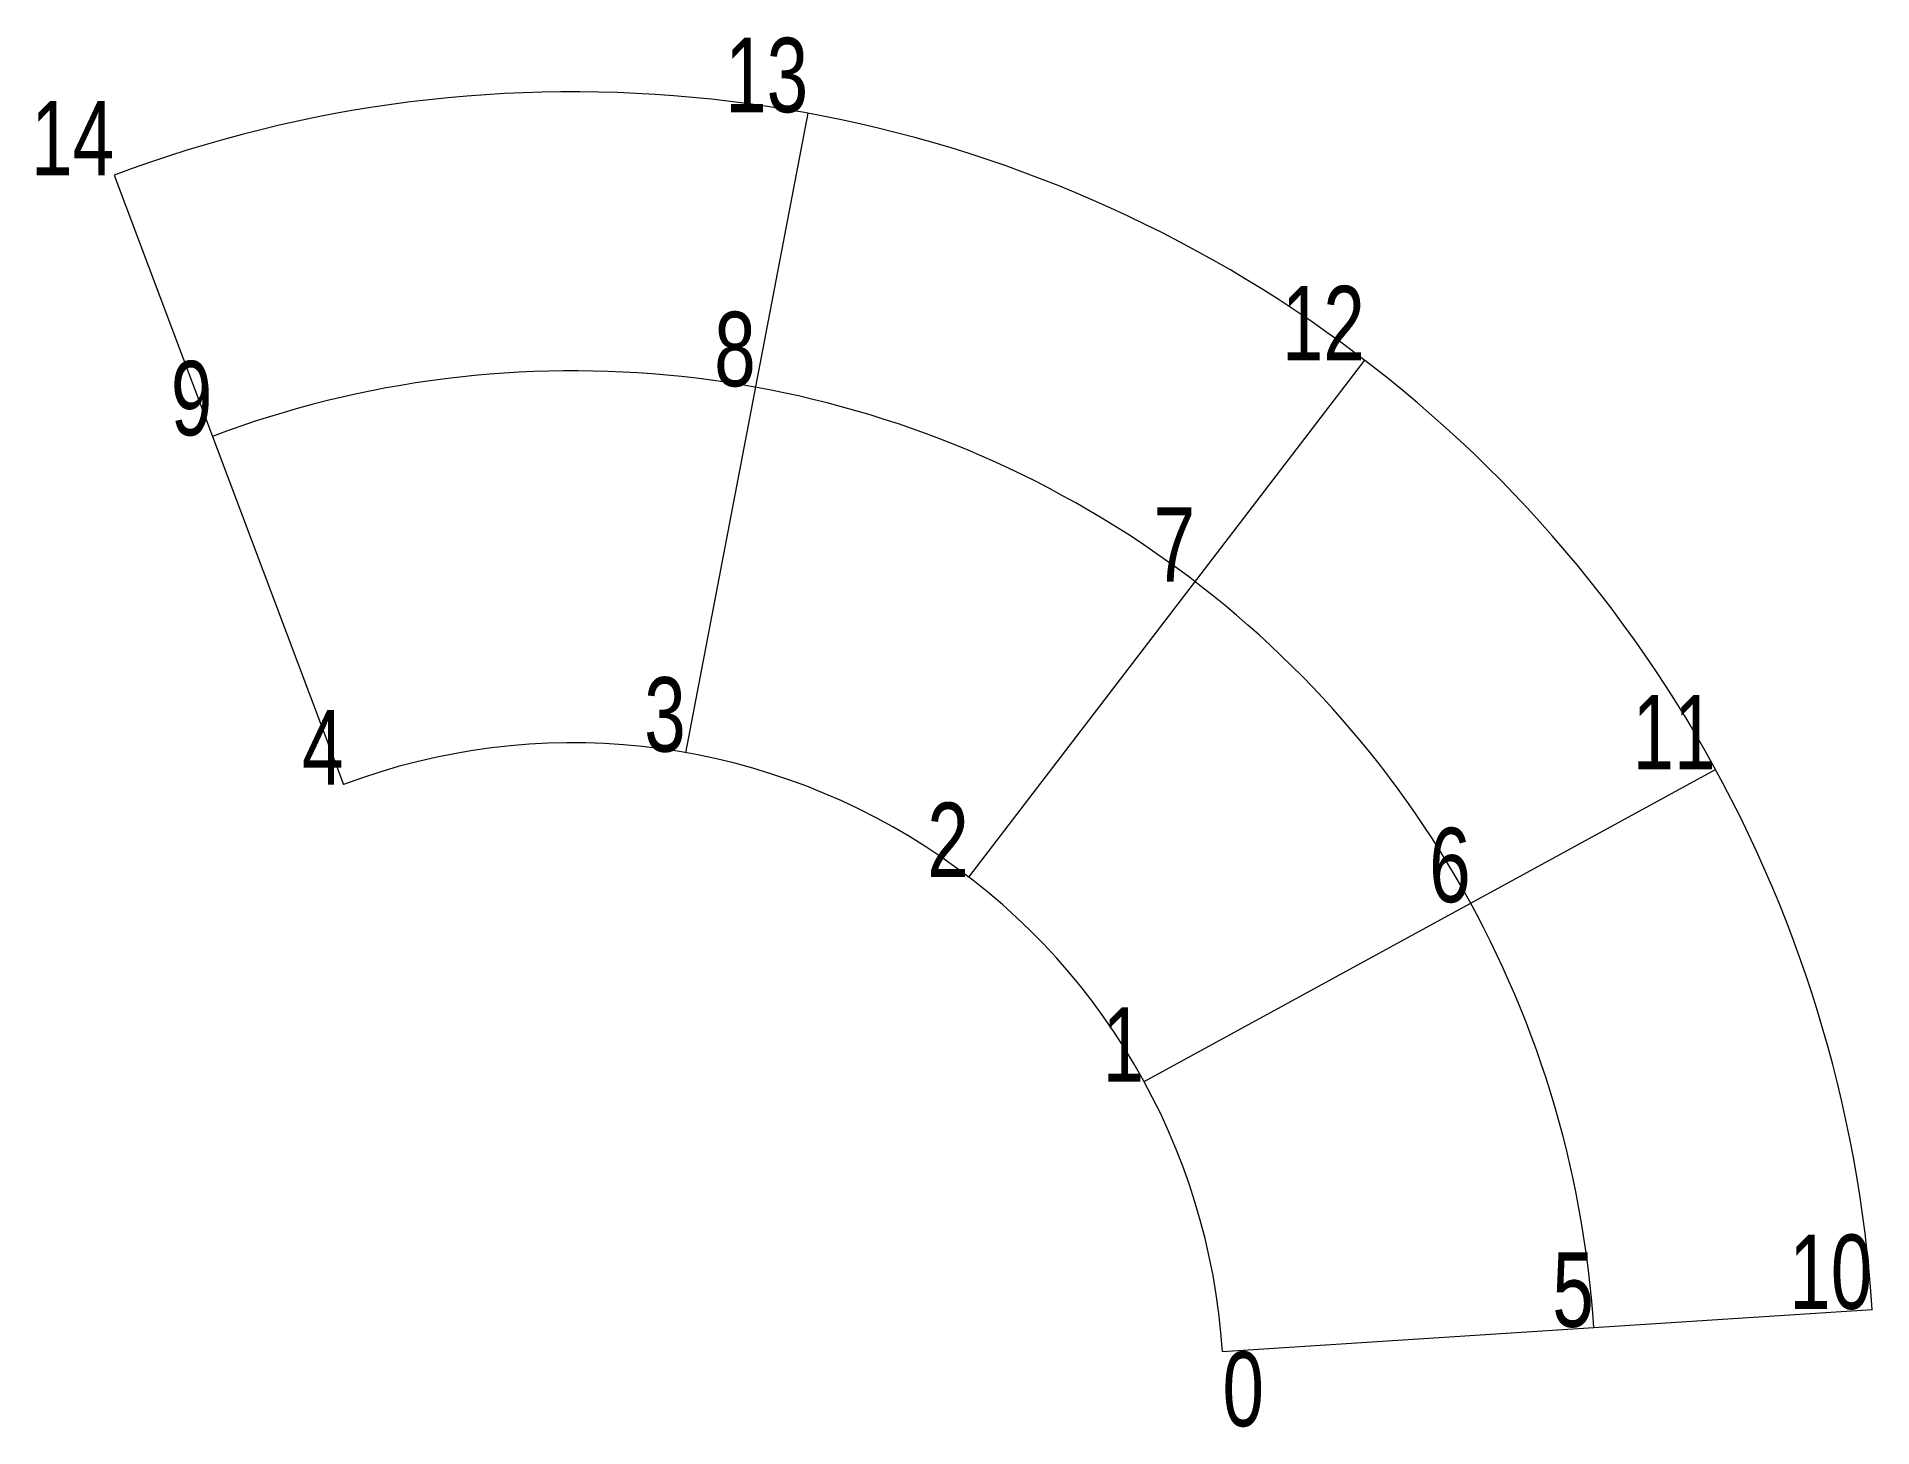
# Model space of a CAD drawing. Header units: centimetres. Extents: x 46 to 144.7, y 46.2 to 121.
import ezdxf

# ---------------------------------------------------------------- set-up
doc = ezdxf.new("R2010")
doc.units = ezdxf.units.CM
doc.layers.get('0').update_dxf_attribs({"linetype": 'CONTINUOUS', "lineweight": 0})
doc.styles.get("Standard").update_dxf_attribs({"font": 'txt', "width": 0.75})

msp = doc.modelspace()

# ---------------------------------------------------------------- linework, layer by layer
for p, q in [((80.897, 82.464), (87.48, 116.841)), ((50.169, 113.506), (62.5, 80.75)), ((96.113, 75.777), (117.401, 103.558)), ((105.538, 64.779), (136.252, 81.561)), ((144.678, 52.5), (109.75, 50.25))]:
    msp.add_line(p, q)
for radius in [69.994, 54.994, 34.994]:
    msp.add_arc((74.829, 48), radius, 3.68662, 110.62868)

# ---------------------------------------------------------------- texts
at = {"char_height": 4, "width": 100}
for s, insert, attachment_point in [('13', (87.48, 116.841), 9), ('14', (50.169, 113.506), 9), ('12', (117.401, 103.558), 9), ('8', (84.659, 102.108), 9), ('9', (55.454, 99.468), 9), ('7', (108.278, 91.652), 9), ('3', (80.897, 82.464), 9), ('11', (136.252, 81.561), 9), ('4', (62.5, 80.75), 9), ('2', (96.113, 75.777), 9), ('6', (123.089, 74.368), 9), ('1', (105.538, 64.779), 9), ('10', (144.678, 52.5), 9), ('5', (129.709, 51.536), 9), ('0', (109.75, 50.25), 1)]:
    msp.add_mtext(s, dxfattribs=dict(at, insert=insert, attachment_point=attachment_point))

doc.saveas('drawing.dxf')
